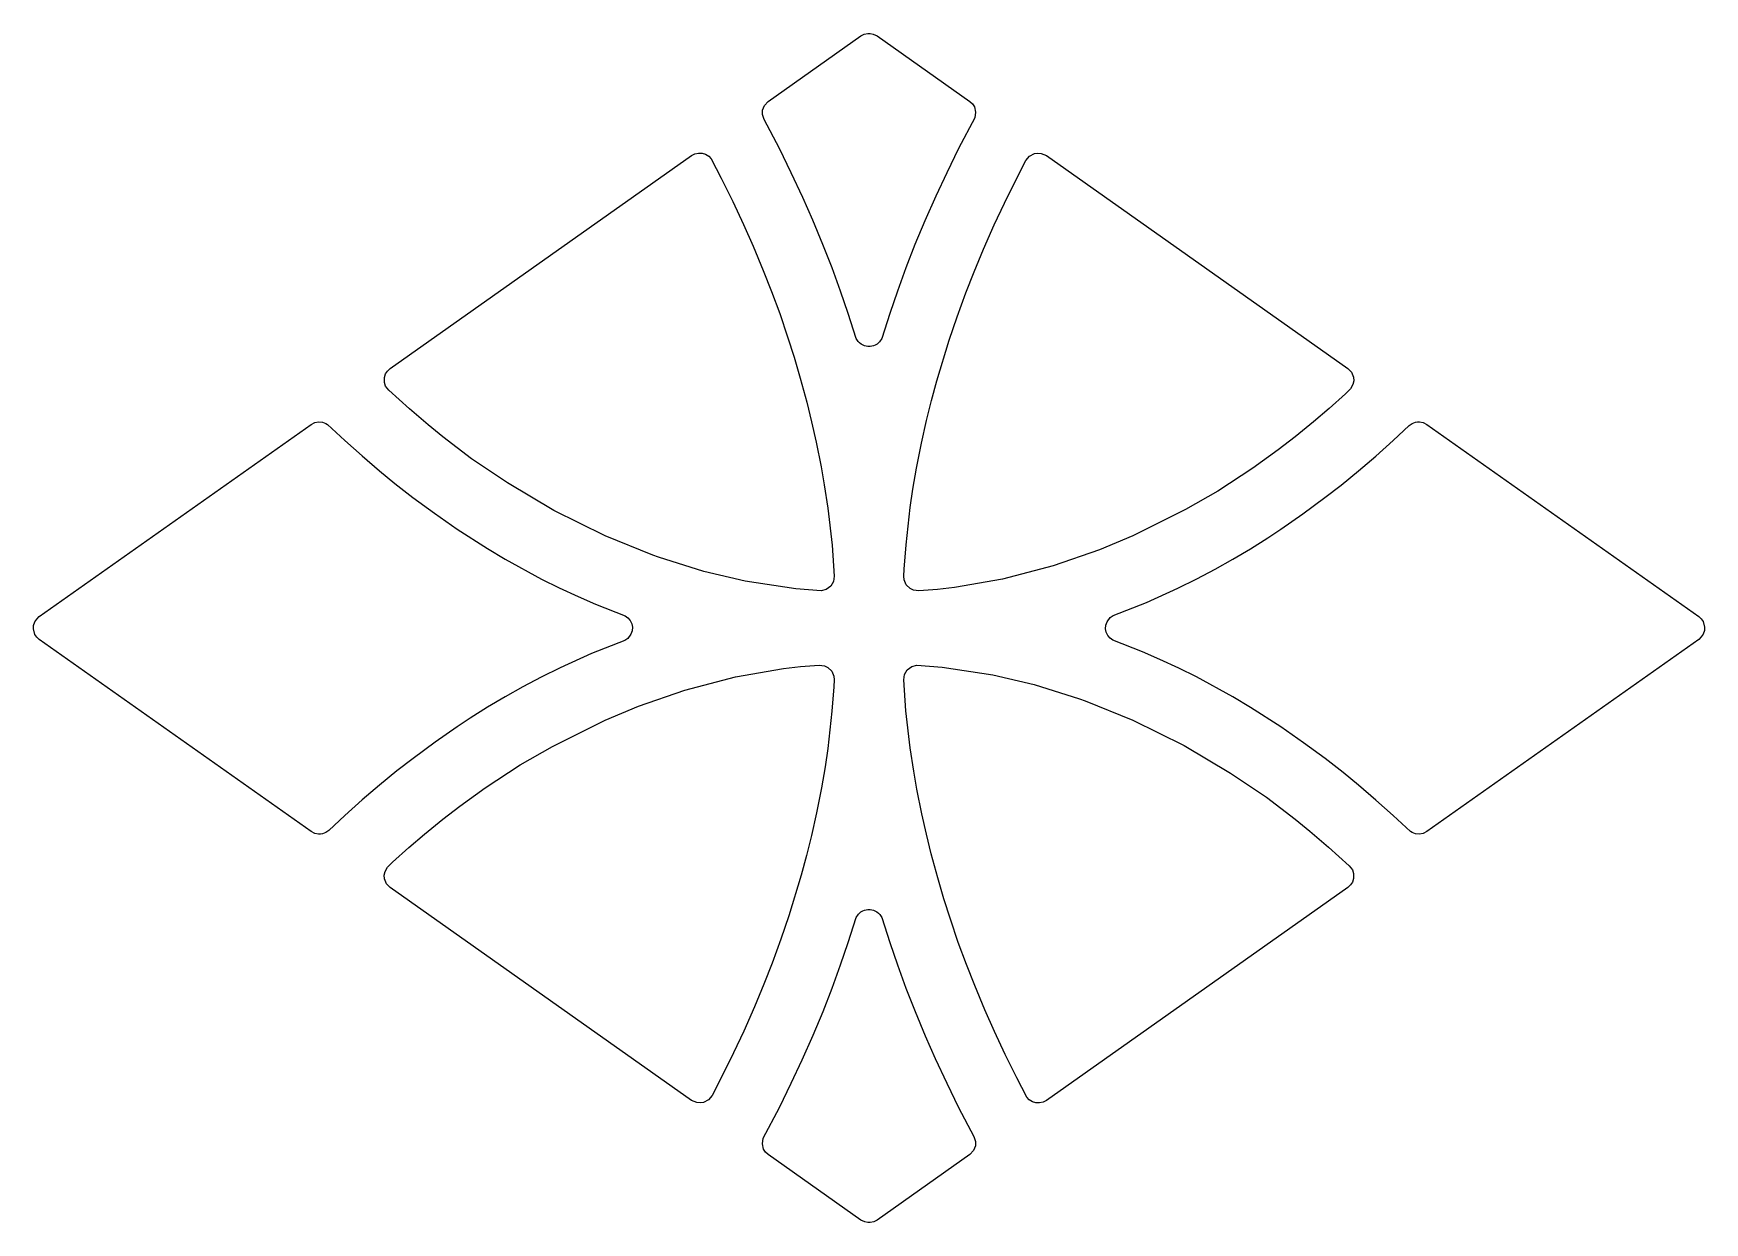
# Model space of a CAD drawing. Header units: millimetres. Extents: x 6.9 to 75.1, y 16.7 to 65.3.
import ezdxf

# ---------------------------------------------------------------- set-up
doc = ezdxf.new("R2010")
doc.units = ezdxf.units.MM
doc.layers.add('CUT', color=7, linetype='Continuous')

msp = doc.modelspace()

# ---------------------------------------------------------------- linework, layer by layer
at = {"layer": 'CUT'}
for points in [[(36.718, 61.758), (36.654, 61.961), (36.659, 62.132), (36.738, 62.334), (36.881, 62.488), (40.671, 65.168), (40.809, 65.24), (40.957, 65.271), (41.043, 65.271), (41.175, 65.244), (41.329, 65.168), (45.109, 62.495), (45.22, 62.393), (45.298, 62.268), (45.349, 62.055), (45.314, 61.83), (44.658, 60.568), (44.169, 59.576), (43.724, 58.624), (43.281, 57.623), (42.875, 56.649), (42.505, 55.7), (42.158, 54.752), (41.845, 53.836), (41.517, 52.82), (41.425, 52.68), (41.327, 52.592), (41.25, 52.547), (41.184, 52.519), (41.042, 52.49), (40.958, 52.49), (40.812, 52.52), (40.68, 52.587), (40.615, 52.639), (40.561, 52.695), (40.482, 52.82), (40.155, 53.835), (39.841, 54.754), (39.495, 55.7), (39.12, 56.656), (38.706, 57.651), (38.297, 58.578), (37.83, 59.577), (37.342, 60.568)], [(39.584, 43.118), (39.552, 42.892), (39.438, 42.701), (39.259, 42.568), (39.044, 42.514), (38.01, 42.594), (35.949, 42.915), (34.255, 43.312), (32.413, 43.889), (32.187, 43.97), (30.236, 44.76), (28.141, 45.802), (26.246, 46.925), (24.787, 47.912), (23.616, 48.799), (23.018, 49.287), (22.25, 49.941), (21.405, 50.705), (21.279, 50.878), (21.233, 51.022), (21.234, 51.229), (21.28, 51.369), (21.359, 51.49), (21.465, 51.587), (33.764, 60.284), (33.897, 60.354), (34.042, 60.387), (34.191, 60.381), (34.334, 60.336), (34.46, 60.256), (34.56, 60.146), (34.97, 59.368), (35.444, 58.406), (35.882, 57.469), (36.273, 56.583), (36.685, 55.599), (37.023, 54.736), (37.356, 53.832), (37.681, 52.887), (37.947, 52.049), (38.198, 51.199), (38.466, 50.212), (38.66, 49.422), (38.846, 48.591), (39.048, 47.58), (39.177, 46.839), (39.319, 45.886), (39.491, 44.387)], [(51.764, 44.76), (50.403, 44.191), (48.517, 43.536), (46.453, 42.997), (44.492, 42.655), (43.792, 42.571), (43.027, 42.517), (42.812, 42.544), (42.673, 42.611), (42.517, 42.765), (42.432, 42.961), (42.419, 43.112), (42.433, 43.406), (42.51, 44.39), (42.685, 45.915), (42.795, 46.667), (42.943, 47.53), (43.143, 48.542), (43.351, 49.469), (43.553, 50.284), (43.773, 51.095), (44.275, 52.749), (44.6, 53.707), (44.957, 54.686), (45.288, 55.533), (45.677, 56.468), (46.113, 57.459), (46.528, 58.346), (46.998, 59.302), (47.401, 60.081), (47.547, 60.26), (47.747, 60.365), (47.883, 60.388), (48.029, 60.375), (48.236, 60.284), (60.535, 51.587), (60.679, 51.439), (60.764, 51.238), (60.775, 51.091), (60.745, 50.941), (60.65, 50.764), (60.434, 50.553), (59.772, 49.959), (59.134, 49.413), (58.386, 48.801), (57.697, 48.268), (56.661, 47.527), (55.225, 46.592), (53.914, 45.832)], [(18.968, 32.739), (18.836, 32.646), (18.698, 32.597), (18.62, 32.586), (18.535, 32.585), (18.397, 32.614), (18.248, 32.688), (7.15, 40.535), (7.044, 40.632), (6.973, 40.741), (6.911, 40.96), (6.92, 41.108), (6.965, 41.246), (7.044, 41.367), (7.15, 41.465), (18.247, 49.312), (18.386, 49.384), (18.539, 49.416), (18.71, 49.4), (18.837, 49.354), (18.91, 49.309), (19.618, 48.65), (20.316, 48.023), (21.026, 47.415), (21.661, 46.898), (22.394, 46.327), (23.27, 45.682), (24.203, 45.034), (25.431, 44.244), (26.151, 43.815), (27.643, 43), (28.361, 42.645), (29.133, 42.285), (29.848, 41.976), (31.046, 41.502), (31.164, 41.418), (31.258, 41.306), (31.321, 41.174), (31.348, 41.03), (31.337, 40.884), (31.288, 40.742), (31.159, 40.574), (31.037, 40.491), (29.683, 39.953), (28.403, 39.376), (27.623, 38.989), (26.878, 38.595), (26.152, 38.186), (25.439, 37.762), (24.728, 37.314), (24.195, 36.961), (23.307, 36.345), (22.398, 35.677), (21.74, 35.166), (21.026, 34.585), (20.329, 33.988), (19.618, 33.351)], [(63.032, 49.261), (63.164, 49.354), (63.302, 49.403), (63.38, 49.414), (63.465, 49.415), (63.603, 49.386), (63.752, 49.312), (74.85, 41.465), (74.956, 41.368), (75.027, 41.259), (75.089, 41.04), (75.08, 40.892), (75.035, 40.754), (74.956, 40.633), (74.85, 40.535), (63.753, 32.688), (63.614, 32.616), (63.461, 32.584), (63.29, 32.6), (63.163, 32.646), (63.09, 32.691), (62.382, 33.35), (61.684, 33.977), (60.974, 34.585), (60.339, 35.102), (59.606, 35.673), (58.73, 36.318), (57.797, 36.966), (56.569, 37.756), (55.849, 38.185), (54.357, 39), (53.639, 39.355), (52.867, 39.715), (52.152, 40.024), (50.954, 40.498), (50.836, 40.582), (50.742, 40.694), (50.679, 40.826), (50.652, 40.97), (50.663, 41.116), (50.712, 41.258), (50.841, 41.426), (50.963, 41.509), (52.317, 42.047), (53.597, 42.624), (54.377, 43.011), (55.122, 43.405), (55.848, 43.814), (56.561, 44.238), (57.272, 44.686), (57.805, 45.039), (58.693, 45.655), (59.602, 46.323), (60.26, 46.834), (60.974, 47.415), (61.671, 48.012), (62.382, 48.649)], [(30.236, 37.24), (31.597, 37.809), (33.483, 38.464), (35.547, 39.003), (37.508, 39.345), (38.208, 39.429), (38.973, 39.483), (39.188, 39.456), (39.327, 39.389), (39.483, 39.235), (39.568, 39.039), (39.581, 38.888), (39.567, 38.594), (39.49, 37.61), (39.315, 36.085), (39.205, 35.333), (39.057, 34.47), (38.857, 33.458), (38.649, 32.531), (38.447, 31.716), (38.227, 30.905), (37.725, 29.251), (37.4, 28.293), (37.043, 27.314), (36.712, 26.467), (36.323, 25.532), (35.887, 24.541), (35.472, 23.654), (35.002, 22.698), (34.599, 21.919), (34.453, 21.74), (34.253, 21.635), (34.117, 21.612), (33.971, 21.625), (33.764, 21.716), (21.465, 30.413), (21.321, 30.561), (21.236, 30.762), (21.225, 30.909), (21.255, 31.059), (21.35, 31.236), (21.566, 31.447), (22.228, 32.041), (22.866, 32.587), (23.614, 33.199), (24.303, 33.732), (25.339, 34.473), (26.775, 35.408), (28.086, 36.168)], [(42.416, 38.882), (42.448, 39.108), (42.562, 39.299), (42.741, 39.432), (42.956, 39.486), (43.99, 39.406), (46.051, 39.085), (47.745, 38.688), (49.587, 38.111), (49.813, 38.03), (51.764, 37.24), (53.859, 36.198), (55.754, 35.075), (57.213, 34.088), (58.384, 33.201), (58.982, 32.713), (59.75, 32.059), (60.595, 31.295), (60.721, 31.122), (60.767, 30.978), (60.766, 30.771), (60.72, 30.631), (60.641, 30.51), (60.535, 30.413), (48.236, 21.716), (48.103, 21.646), (47.958, 21.613), (47.809, 21.619), (47.666, 21.664), (47.54, 21.744), (47.44, 21.854), (47.03, 22.632), (46.556, 23.594), (46.118, 24.531), (45.727, 25.417), (45.315, 26.401), (44.977, 27.264), (44.644, 28.168), (44.319, 29.113), (44.053, 29.951), (43.802, 30.801), (43.534, 31.788), (43.34, 32.578), (43.154, 33.409), (42.952, 34.42), (42.823, 35.161), (42.681, 36.114), (42.509, 37.613)], [(45.282, 20.242), (45.346, 20.039), (45.341, 19.868), (45.262, 19.666), (45.119, 19.512), (41.329, 16.832), (41.191, 16.76), (41.043, 16.729), (40.957, 16.729), (40.825, 16.756), (40.671, 16.832), (36.891, 19.505), (36.78, 19.607), (36.702, 19.732), (36.651, 19.945), (36.686, 20.17), (37.342, 21.432), (37.831, 22.424), (38.276, 23.376), (38.719, 24.377), (39.125, 25.351), (39.495, 26.3), (39.842, 27.248), (40.155, 28.164), (40.483, 29.18), (40.575, 29.32), (40.673, 29.408), (40.75, 29.453), (40.816, 29.481), (40.958, 29.51), (41.042, 29.51), (41.188, 29.48), (41.32, 29.413), (41.385, 29.361), (41.439, 29.305), (41.518, 29.18), (41.845, 28.165), (42.159, 27.246), (42.505, 26.3), (42.88, 25.344), (43.294, 24.349), (43.703, 23.422), (44.17, 22.423), (44.658, 21.432)]]:
    msp.add_lwpolyline(points, close=True, dxfattribs=at)

doc.saveas('drawing.dxf')
